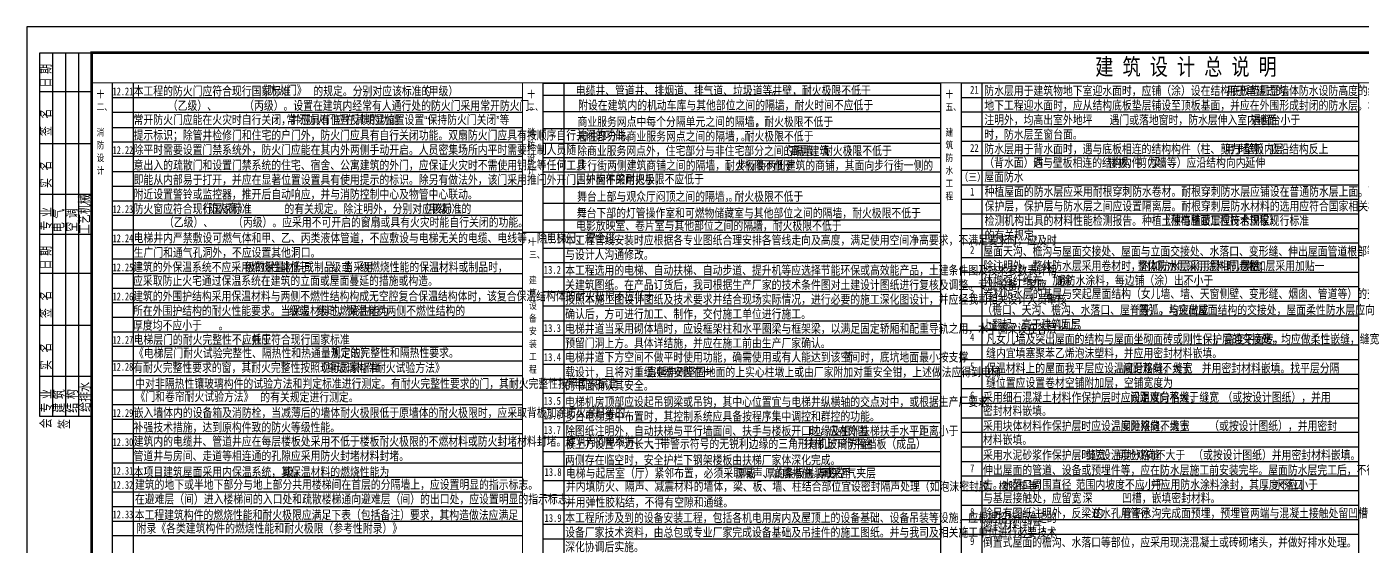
# Model space of a CAD drawing. Extents: x -446699 to 757189, y -606167 to -103070.
# Drawn here: x -446699 to -395354, y -437944 to -417956 of the extents above; entities that cross this region are included whole.
import ezdxf

# ---------------------------------------------------------------- set-up
doc = ezdxf.new("R2010")
doc.units = 0
doc.header["$LTSCALE"] = 1000
doc.header["$MEASUREMENT"] = 0
doc.linetypes.add('CONTINOUS', pattern=[0])
for name, color, linetype in [('14', 14, 'Continuous'), ('DOTE', 1, 'Continuous'), ('PUB_TEXT', 7, 'Continuous'), ('PUB_TITLE', 4, 'Continuous'), ('text', 7, 'Continuous'), ('辅助线', 8, 'CONTINOUS')]:
    doc.layers.add(name, color=color, linetype=linetype)
doc.styles.add('-黑体', font='', dxfattribs={"width": 0.8})
doc.styles.add('HZTXT', font='romane.shx', dxfattribs={"width": 0.7, "bigfont": 'hztxt.shx'})
doc.styles.get('-黑体').set_extended_font_data('SimHei')

# ---------------------------------------------------------------- blocks, each defined once
blk = doc.blocks.new('A$Cab9302f2')
at = {"layer": '14', "color": 14}
for p, q in [((0, 460), (0, 14460)), ((0, 14460), (2000, 14460)), ((500, 460), (500, 14460)), ((1000, 460), (1000, 14460)), ((1500, 460), (1500, 14460)), ((2000, 460), (2000, 14460)), ((2000, 12960), (0, 12960)), ((2000, 10960), (0, 10960)), ((2000, 9004), (0, 9004)), ((2000, 7460), (0, 7460)), ((2000, 5960), (0, 5960)), ((2000, 3960), (0, 3960)), ((2000, 2004), (0, 2004)), ((2000, 460), (0, 460))]:
    blk.add_line(p, q, dxfattribs=at)
at = {"layer": '14', "color": 14, "style": 'HZTXT', "width": 0.85}
for s, p in [('日 期', (462, 13120)), ('签  名', (466, 11253)), ('实  名', (466, 9253)), ('工艺机械', (1953, 7485)), ('专 业', (472, 7612)), ('电 气', (957, 7554)), ('空 调', (1460, 7572)), ('日 期', (462, 6120)), ('签  名', (466, 4253)), ('实  名', (466, 2253)), ('给排水', (1970, 644)), ('专 业', (480, 612)), ('建 筑', (967, 606)), ('结 构', (1470, 611)), ('会', (470, 11)), ('签', (1174, -13))]:
    blk.add_text(s, height=450, rotation=90, dxfattribs=at).set_placement(p)
blk = doc.blocks.new('$titleblk$00000206')
at = {"layer": '14', "color": 14}
for p, q in [((-140, 20), (0, 20)), ((-140, 0), (-140, 20)), ((-124.56, 0), (-124.56, 20)), ((-105, 0), (-105, 20)), ((-85, 0), (-85, 20)), ((-70, 0), (-70, 20)), ((-54.56, 0), (-54.56, 20)), ((-35, 0), (-35, 20)), ((-15, 0), (-15, 20)), ((0, 20), (0, 0)), ((-140, 15), (0, 15)), ((-140, 10), (0, 10)), ((-140, 5), (0, 5)), ((-140, 0), (0, 0))]:
    blk.add_line(p, q, dxfattribs=at)
at = {"layer": '14', "color": 14, "style": 'HZTXT', "width": 0.85}
for s, p in [('会', (-144.49, 15.3)), ('专 业', (-138.47, 15.2)), ('实  名', (-122.07, 15.34)), ('签  名', (-102.07, 15.34)), ('日 期', (-83.4, 15.38)), ('电 气', (-69.06, 10.43)), ('专 业', (-68.48, 15.28)), ('实  名', (-52.07, 15.34)), ('签  名', (-32.07, 15.34)), ('日 期', (-13.4, 15.38)), ('签', (-144.73, 8.26)), ('建 筑', (-138.53, 10.33)), ('结 构', (-138.49, 5.3)), ('空 调', (-68.88, 5.4)), ('给排水', (-138.16, 0.3)), ('工艺机械', (-69.75, 0.47))]:
    blk.add_text(s, height=4.5, dxfattribs=at).set_placement(p)

msp = doc.modelspace()

# ---------------------------------------------------------------- linework, layer by layer
for points in [[(-446699.4, -477356.4), (-362599.4, -477356.4), (-362599.4, -417956.4), (-446699.4, -417956.4)], [(-363599.4, -418956.4), (-444199.4, -418956.4), (-444199.4, -476356.4), (-363599.4, -476356.4)]]:
    msp.add_lwpolyline(points, close=True)
at = {"layer": 'PUB_TITLE'}
msp.add_lwpolyline([(-446699.4, -477356.4), (-362599.4, -477356.4), (-362599.4, -417956.4), (-446699.4, -417956.4)], close=True, dxfattribs=at)
msp.add_lwpolyline([(-446699.4, -477356.4), (-362599.4, -477356.4), (-362599.4, -417956.4), (-446699.4, -417956.4)], close=True, dxfattribs=at)
at = {"layer": 'PUB_TITLE', "const_width": 100}
msp.add_lwpolyline([(-444199.4, -476356.4), (-363599.4, -476356.4), (-363599.4, -418956.4), (-444199.4, -418956.4)], close=True, dxfattribs=at)
msp.add_lwpolyline([(-444199.4, -476356.4), (-363599.4, -476356.4), (-363599.4, -418956.4), (-444199.4, -418956.4)], close=True, dxfattribs=at)
at = {"layer": '辅助线'}
for p, q in [((-443399.4, -476356.4), (-443399.4, -420132.8)), ((-442590.7, -476356.4), (-442590.7, -420116.4)), ((-426838.7, -420132.8), (-411563.7, -420132.8)), ((-426838.7, -476356.4), (-426838.7, -420132.8)), ((-426038.7, -476356.4), (-426038.7, -420116.4)), ((-410763.7, -420116.4), (-395488.7, -420116.4)), ((-410763.7, -476356.4), (-410763.7, -420132.8)), ((-409963.7, -476356.4), (-409963.7, -420116.4)), ((-427638.7, -420692.8), (-443399.4, -420692.8)), ((-411563.7, -420599.5), (-426830.1, -420599.5)), ((-410763.7, -420676.4), (-395488.7, -420676.4)), ((-427638.7, -421252.8), (-443399.4, -421252.8)), ((-411563.7, -421236.4), (-426830.1, -421236.4)), ((-410763.7, -421236.4), (-395488.7, -421236.4)), ((-443399.4, -421829.2), (-427638.7, -421829.2)), ((-426830.1, -421873.3), (-411563.7, -421873.3)), ((-410763.7, -421796.4), (-395488.7, -421796.4)), ((-443399.4, -422389.2), (-427638.7, -422389.2)), ((-426830.1, -422433.3), (-411563.7, -422433.3)), ((-410763.7, -422356.4), (-395488.7, -422356.4)), ((-427638.7, -422949.2), (-443399.4, -422949.2)), ((-426830.1, -422993.3), (-411563.7, -422993.3)), ((-410763.7, -422916.4), (-395488.7, -422916.4)), ((-427638.7, -423541.4), (-443399.4, -423541.4)), ((-411563.7, -423553.3), (-426830.1, -423553.3)), ((-410763.7, -423476.4), (-395488.7, -423476.4)), ((-427638.7, -424101.4), (-443399.4, -424101.4)), ((-410763.7, -424036.4), (-395488.7, -424036.4)), ((-411563.7, -424113.3), (-426830.1, -424113.3)), ((-410763.7, -424596.4), (-395488.7, -424596.4)), ((-427638.7, -424661.4), (-443399.4, -424661.4)), ((-426830.1, -424750.2), (-411563.7, -424750.2)), ((-427638.7, -425221.4), (-443399.4, -425221.4)), ((-426830.1, -425387), (-411563.7, -425387)), ((-410763.7, -425156.4), (-395488.7, -425156.4)), ((-427638.7, -425781.4), (-443399.4, -425781.4)), ((-411563.7, -425870.2), (-426830.1, -425870.2)), ((-410763.7, -425716.4), (-395488.7, -425716.4)), ((-427638.7, -426341.4), (-443399.4, -426341.4)), ((-426838.7, -426470.2), (-411563.7, -426470.2)), ((-410763.7, -426276.4), (-395488.7, -426276.4)), ((-427638.7, -426901.4), (-443399.4, -426901.4)), ((-426838.7, -427030.2), (-411563.7, -427030.2)), ((-410763.7, -426836.4), (-395488.7, -426836.4)), ((-427638.7, -427461.4), (-443399.4, -427461.4)), ((-411563.7, -427590.2), (-426838.7, -427590.2)), ((-410763.7, -427396.4), (-395488.7, -427396.4)), ((-427638.7, -428021.4), (-443399.4, -428021.4)), ((-411563.7, -428150.2), (-426838.7, -428150.2)), ((-410763.7, -427956.4), (-395488.7, -427956.4)), ((-427638.7, -428581.4), (-443399.4, -428581.4)), ((-411563.7, -428710.2), (-426838.7, -428710.2)), ((-410763.7, -428516.4), (-395488.7, -428516.4)), ((-427638.7, -429141.4), (-443399.4, -429141.4)), ((-410763.7, -429076.4), (-395488.7, -429076.4)), ((-427638.7, -429701.4), (-443399.4, -429701.4)), ((-426838.7, -429270.2), (-411563.7, -429270.2)), ((-410763.7, -429636.4), (-395488.7, -429636.4)), ((-427638.7, -430261.4), (-443399.4, -430261.4)), ((-411563.7, -429830.2), (-426838.7, -429830.2)), ((-410763.7, -430196.4), (-395488.7, -430196.4)), ((-411563.7, -430390.2), (-426838.7, -430390.2)), ((-410763.7, -430756.4), (-395488.7, -430756.4)), ((-427638.7, -430821.4), (-443399.4, -430821.4)), ((-411563.7, -430950.2), (-426838.7, -430950.2)), ((-427638.7, -431381.4), (-443399.4, -431381.4)), ((-426838.7, -431510.2), (-411563.7, -431510.2)), ((-410763.7, -431316.4), (-395488.7, -431316.4)), ((-427638.7, -431941.4), (-443399.4, -431941.4)), ((-411563.7, -432070.2), (-426838.7, -432070.2)), ((-410763.7, -431876.4), (-395488.7, -431876.4)), ((-427638.7, -432501.4), (-443399.4, -432501.4)), ((-411563.7, -432630.2), (-426838.7, -432630.2)), ((-410763.7, -432436.4), (-395488.7, -432436.4)), ((-427638.7, -433061.4), (-443399.4, -433061.4)), ((-411563.7, -433190.2), (-426838.7, -433190.2)), ((-410763.7, -432996.4), (-395488.7, -432996.4)), ((-427638.7, -433621.4), (-443399.4, -433621.4)), ((-426838.7, -433750.2), (-411563.7, -433750.2)), ((-410763.7, -433556.4), (-395488.7, -433556.4)), ((-427638.7, -434181.4), (-443399.4, -434181.4)), ((-411563.7, -434310.2), (-426838.7, -434310.2)), ((-410763.7, -434116.4), (-395488.7, -434116.4)), ((-427638.7, -434741.4), (-443399.4, -434741.4)), ((-411563.7, -434870.2), (-426838.7, -434870.2)), ((-410763.7, -434676.4), (-395488.7, -434676.4)), ((-427638.7, -435301.4), (-443399.4, -435301.4)), ((-410763.7, -435236.4), (-395488.7, -435236.4)), ((-427638.7, -435861.4), (-443399.4, -435861.4)), ((-411563.7, -435430.2), (-426838.7, -435430.2)), ((-410763.7, -435796.4), (-395488.7, -435796.4)), ((-427638.7, -436421.4), (-443399.4, -436421.4)), ((-411563.7, -435990.2), (-426838.7, -435990.2)), ((-410763.7, -436356.4), (-395488.7, -436356.4)), ((-411563.7, -436550.2), (-426838.7, -436550.2)), ((-410763.7, -436916.4), (-395488.7, -436916.4)), ((-443399.4, -436981.4), (-427638.7, -436981.4)), ((-411563.7, -437110.2), (-426838.7, -437110.2)), ((-443399.4, -437525), (-427638.7, -437525)), ((-411563.7, -437670.2), (-426838.7, -437670.2)), ((-410763.7, -437476.4), (-395488.7, -437476.4))]:
    msp.add_line(p, q, dxfattribs=at)
at = {"layer": '辅助线', "const_width": 50}
for points in [[(-363599.4, -420116.4), (-444199.4, -420116.4)], [(-427638.7, -420116.4), (-427638.7, -476356.4)], [(-427638.7, -420116.4), (-427638.7, -472356.4)], [(-423261.7, -420116.4), (-407186.7, -420116.4)], [(-411563.7, -420116.4), (-411563.7, -476356.4)], [(-395488.7, -420116.4), (-395488.7, -476356.4)], [(-427638.7, -425870.2), (-411563.7, -425870.2)]]:
    msp.add_lwpolyline(points, dxfattribs=at)

# ---------------------------------------------------------------- block references
at = {"layer": 'DOTE'}
msp.add_blockref('A$Cab9302f2', (-446199.4, -433416.3), dxfattribs=at)
at = {"layer": 'PUB_TITLE', "xscale": 100.0000000000007, "yscale": 100.0000000000007, "zscale": 100.0000000000007, "rotation": 90}
msp.add_blockref('$titleblk$00000206', (-444199.4, -418956.4), dxfattribs=at)

# ---------------------------------------------------------------- texts
at = {"layer": 'PUB_TEXT', "style": 'HZTXT', "width": 0.8}
for s, p in [('本工程的防火门应符合现行国家标准', (-442588.9, -420634.1)), ('的规定。分别对应该标准的', (-435678.2, -420634.1)), ('（甲级）', (-431622.7, -420634.1)), ('电缆井、管道井、排烟道、排气道、垃圾道等井壁，耐火极限不低于', (-425591.5, -420616.4)), ('。', (-418070.3, -420616.4)), ('防水层用于建筑物地下室迎水面时，应铺（涂）设在结构底板垫层至墙体防水设防高度的结构基面上', (-409885.2, -420622.3)), ('用于单建式的', (-400580.7, -420622.3)), ('（乙级）、', (-441274.4, -421194.1)), ('（丙级）。设置在建筑内经常有人通行处的防火门采用常开防火门。', (-438338.9, -421194.1)), ('附设在建筑内的机动车库与其他部位之间的隔墙，耐火时间不应低于', (-425498.2, -421176.4)), ('地下工程迎水面时，应从结构底板垫层铺设至顶板基面，并应在外围形成封闭的防水层。地下室侧室防水设防高度除', (-409885.2, -421182.3)), ('常开防火门应能在火灾时自行关闭，并应具有信号反馈的功能', (-442588.9, -421737.7)), ('常闭防火门应在其明显位置设置“保持防火门关闭”等', (-436710.1, -421737.7)), ('商业服务网点中每个分隔单元之间的隔墙，耐火极限不低于', (-425524.8, -421813.3)), ('。', (-417923.6, -421176.4)), ('注明外，均高出室外地坪', (-409885.2, -421742.3)), ('遇门或落地窗时，防水层伸入室内地面', (-405071.8, -421742.3)), ('遇窗台小于', (-399631.4, -421742.3)), ('提示标识；除管井检修门和住宅的户门外，防火门应具有自行关闭功能。双扇防火门应具有按顺序自行关闭的功能。', (-442588.9, -422330.6)), ('居住部分与商业服务网点之间的隔墙，耐火极限不低于', (-425524.8, -422373.3)), ('。', (-418683.4, -421813.3)), ('时，防水层至窗台面。', (-409885.2, -422302.3)), ('除平时需要设置门禁系统外，防火门应能在其内外两侧手动开启。人员密集场所内平时需要控制人员随', (-442588.9, -422890.6)), ('除商业服务网点外，住宅部分与非住宅部分之间的隔墙，耐火极限不低于', (-425538.2, -422933.3)), ('。', (-419243.4, -422373.3)), ('（高层建筑', (-417737, -422933.3)), ('）。', (-415150.3, -422933.3)), ('防水层用于背水面时，遇与底板相连的结构构件（柱、剪力墙等）应沿结构反上', (-409885.2, -422862.3)), ('用于壁板内层', (-400646.3, -422862.3)), ('（背水面）时', (-409885.2, -423386.2)), ('遇与壁板相连的结构构件（梁、', (-408005.2, -423386.2)), ('楼板、剪力墙等）应沿结构向内延伸', (-405134.5, -423386.2)), ('意出入的疏散门和设置门禁系统的住宅、宿舍、公寓建筑的外门，应保证火灾时不需使用钥匙等任何工具', (-442588.9, -423482.8)), ('步行街两侧建筑商铺之间的隔墙，耐火极限不低于', (-425524.8, -423493.3)), ('。步行街两侧建筑的商铺，其面向步行街一侧的', (-419789.9, -423493.3)), ('屋面防水', (-409885.2, -423937.9)), ('。', (-399924.3, -423386.2)), ('即能从内部易于打开，并应在显著位置设置具有使用提示的标识。除另有做法外，该门采用推闩外开门，外面不采用把手，', (-442588.9, -424042.8)), ('围护构件的耐火极限不应低于', (-425579.5, -424023.2)), ('。', (-421715.3, -424023.2)), ('附近设置警铃或监控器，推开后自动响应，并与消防控制中心及物管中心联动。', (-442588.9, -424602.8)), ('舞台上部与观众厅闷顶之间的隔墙，耐火极限不低于', (-425538.2, -424690.2)), ('。', (-419723.2, -424690.2)), ('种植屋面的防水层应采用耐根穿刺防水卷材。耐根穿刺防水层应铺设在普通防水层上面。耐根穿刺防水层表面应设置', (-409872.5, -424501.9)), ('防火窗应符合现行国家标准', (-442588.9, -425162.8)), ('的有关规定。除注明外，分别对应该标准的', (-436790.5, -425162.8)), ('（甲级）、', (-431627.9, -425162.8)), ('舞台下部的灯管操作室和可燃物储藏室与其他部位之间的隔墙，耐火极限不低于', (-425551.5, -425327)), ('保护层，保护层与防水层之间应设置隔离层。耐根穿刺层防水材料的选用应符合国家相关标准的规定并具有相关权威', (-409872.5, -425061.9)), ('（乙级）、', (-441421.7, -425679.8)), ('（丙级）。应采用不可开启的窗扇或具有火灾时能自行关闭的功能。', (-438768.3, -425679.8)), ('电影放映室、卷片室与其他部位之间的隔墙，耐火极限不低于', (-425578.2, -425810.2)), ('。', (-417093.2, -425327)), ('检测机构出具的材料性能检测报告。种植土层与植被层应符合国家现行标准', (-409872.5, -425621.9)), ('电梯井内严禁敷设可燃气体和甲、乙、丙类液体管道，不应敷设与电梯无关的电缆、电线等，除电梯门、安全逃', (-442588.9, -426282.8)), ('本工程管线安装时应根据各专业图纸合理安排各管线走向及高度，满足使用空间净高要求，不满足要求时，应及时', (-425999.3, -426368)), ('。', (-418810.9, -425810.2)), ('的有关规定。', (-409872.5, -426181.9)), ('生广门和通气孔洞外，不应设置其他洞口。', (-442588.9, -426842.8)), ('与设计人沟通修改。', (-425999.3, -426928)), ('屋面天沟、檐沟与屋面交接处、屋面与立面交接处、水落口、变形缝、伸出屋面管道根部等部位应设置防水层附加层，', (-409919.6, -426795.9)), ('建筑的外保温系统不应采用燃烧性能低于', (-442610.2, -427402.8)), ('级的保温材料或制品。当采用', (-438299.5, -427402.8)), ('级或', (-434984.3, -427402.8)), ('级燃烧性能的保温材料或制品时，', (-433877.7, -427402.8)), ('本工程选用的电梯、自动扶梯、自动步道、提升机等应选择节能环保或高效能产品，土建条件图及技术参数表详相', (-425999.3, -427528)), ('除注明外，整体防水层采用卷材时，附加防水层采用层相同卷材；', (-409919.6, -427355.9)), ('整体防水层采用涂料时，附加层采用加贴一', (-403986.9, -427355.9)), ('层胎', (-400053.8, -427355.9)), ('应采取防止火宅通过保温系统在建筑的立面或屋面蔓延的措施或构造。', (-442610.2, -427931.8)), ('关建筑图纸。在产品订货后，我司根据生产厂家的技术条件图对土建设计图纸进行复核及调整。专业设备厂家应', (-425999.3, -428088)), ('体增强纤维布、加涂', (-409919.6, -427915.9)), ('遍防水涂料，每边铺（涂）出不小于', (-407133, -427915.9)), ('建筑的外围护结构采用保温材料与两侧不燃性结构构成无空腔复合保温结构体时，该复合保温结构体的耐火极限不应低于', (-442610.2, -428522.8)), ('卷材防水层的基层与突起屋面结构（女儿墙、墙、天窗侧壁、变形缝、烟囱、管道等）的交接处、基层的转角处', (-409915.3, -428433.4)), ('。', (-402213.3, -427915.9)), ('所在外围护结构的耐火性能要求。当保温材料的燃烧性能为', (-442610.2, -429082.8)), ('级或', (-436620, -429082.8)), ('级时，保温材料两侧不燃性结构的', (-435513.3, -429082.8)), ('按照本施工图设计图纸及技术要求并结合现场实际情况，进行必要的施工深化图设计，并应经我司相关设计人员审核', (-425999.3, -428648)), ('（檐口、天沟、檐沟、水落口、屋脊等），均应做成', (-409961.3, -429050.3)), ('圆弧。与突出屋面结构的交接处，屋面柔性防水层应向', (-403940.8, -429050.3)), ('确认后，方可进行加工、制作，交付施工单位进行施工。', (-425999.3, -429208)), ('上翻起，高于建筑面层', (-409961.3, -429610.3)), ('以上。', (-407055, -429610.3)), ('厚度均不应小于', (-442610.2, -429642.8)), ('。', (-439316.9, -429642.8)), ('电梯井道当采用砌体墙时，应设框架柱和水平圈梁与框架梁，以满足固定轿厢和配重导轨之用，水平圈梁设在各层', (-425999.3, -429768)), ('电梯层门的耐火完整性不应低于', (-442588.9, -430193.3)), ('，并应符合现行国家标准', (-438438.5, -430193.3)), ('预留门洞上方。具体详结施，并应在施工前由生产厂家确认。', (-425999.3, -430328)), ('凡女儿墙及突出屋面的结构与屋面坐砌面砖或刚性保护层的交接处，均应做柔性嵌缝，缝宽', (-409814.8, -430171.3)), ('，高度平面砖，', (-401038.9, -430171.3)), ('规定的完整性和隔热性要求。', (-435002.9, -430698)), ('电梯井道下方空间不做平时使用功能，确需使用或有人能达到该空间时，底坑地面最小按支撑', (-425999.3, -430869.9)), ('荷', (-415309.1, -430869.9)), ('缝内宜填塞聚苯乙烯泡沫塑料，并应用密封材料嵌填。', (-409814.8, -430713.7)), ('有耐火完整性要求的窗，其耐火完整性按照现行国家标准', (-442604.5, -431273.4)), ('载设计，且将对重缓冲器安装在一', (-425999.3, -431444.2)), ('直延伸到坚固地面的上实心柱墩上或由厂家附加对重安全钳，上述做法应得到电梯', (-422863.2, -431444.2)), ('保温材料上的屋面我平层应设温度分格缝，缝宽', (-409814.8, -431291.3)), ('，间距双向不大于', (-404937, -431291.3)), ('并用密封材料嵌填。找平层分隔', (-401523.6, -431291.3)), ('中对非隔热性镶玻璃构件的试验方法和判定标准进行测定。有耐火完整性要求的门，其耐火完整性按照国家标准', (-442525.4, -431883.6)), ('的书面确认其安全。', (-425999.3, -431962.6)), ('缝位置应设置卷材空铺附加层，空铺宽度为', (-409814.8, -431851.3)), ('的有关规定进行测定。', (-437719.4, -432406.5)), ('电梯机房顶部应设起吊钢梁或吊钩，其中心位置宜与电梯井纵横轴的交点对中，或根据生产厂要求。', (-425999.3, -432585.9)), ('采用细石混凝土材料作保护层时应设温度分格缝，缝宽', (-409934.2, -432411.3)), ('间距双向不大于', (-404285.6, -432411.3)), ('（或按设计图纸），并用', (-400725.6, -432411.3)), ('嵌入墙体内的设备箱及消防栓，当减薄后的墙体耐火极限低于原墙体的耐火极限时，应采取背板加涂防火涂料等的', (-442588.9, -433003.6)), ('多台电梯集中布置时，其控制系统应具备按程序集中调控和群控的功能。', (-425999.3, -433145.9)), ('密封材料嵌填。', (-409934.2, -432932.5)), ('补强技术措施，达到原构件致的防火等级性能。', (-442588.9, -433563.6)), ('除图纸注明外，自动扶梯与平行墙面间、扶手与楼板开口边缘及相邻扶梯扶手水平距离小于', (-425999.3, -433705.9)), ('时，应在外盖', (-416624.9, -433705.9)), ('采用块体材料作保护层时应设温度分格缝，缝宽', (-409934.2, -433511.4)), ('，间距双向不大于', (-405019.7, -433511.4)), ('（或按设计图纸），并用密封', (-401238.2, -433511.4)), ('建筑内的电缆井、管道井应在每层楼板处采用不低于楼板耐火极限的不燃材料或防火封堵材料封堵。建筑内的电缆井、', (-442588.9, -434107.2)), ('板上方设置个边长大于', (-425999.3, -434206)), ('、带警示符号的无锐利边缘的三角形有机玻璃防撞档板（成品）', (-422721.1, -434206)), ('扶梯上下行平台', (-416798.9, -434206)), ('材料嵌填。', (-409934.2, -434044.7)), ('管道井与房间、走道等相连通的孔隙应采用防火封堵材料封堵。', (-442588.9, -434667.2)), ('采用水泥砂浆作保护层时应设温度分格缝', (-409934.2, -434631.4)), ('缝宽', (-405981.6, -434631.4)), ('间地双向不大于', (-404808.2, -434631.4)), ('（或按设计图纸）并用密封材料嵌填。', (-401856.3, -434631.4)), ('两侧存在临空时，安全护栏下钢架楼板由扶梯厂家体深化完成。', (-425999.3, -434825.9)), ('伸出屋面的管道、设备或预埋件等，应在防水层施工前安装完毕。屋面防水层完工后，不得在其上凿孔打洞或重物冲', (-409934.2, -435211.3)), ('本项目建筑屋面采用内保温系统，其保温材料的燃烧性能为', (-442588.9, -435282.6)), ('建筑的地下或半地下部分与地上部分共用楼梯间在首层的分隔墙上，应设置明显的指示标志。', (-442538.4, -435770.8)), ('级。', (-436820, -435282.6)), ('电梯与起居室（厅）紧邻布置，必须采取隔声、减震措施。可采用', (-425967.6, -435332.8)), ('厚或', (-419442.4, -435332.8)), ('厚的条板拼装成', (-418318, -435332.8)), ('厚的空气夹层', (-416320, -435332.8)), ('击。水落口周围直径', (-409934.2, -435771.3)), ('范围内坡度不应小于', (-406369.5, -435771.3)), ('，并应用防水涂料涂封，其厚度不应小于', (-403860.2, -435771.3)), ('。水落口', (-399126.3, -435771.3)), ('并内填防火、隔声、减震材料的墙体，梁、板、墙、柱结合部位宜设密封隔声处理（如泡沫密封胶、橡胶垫等）', (-425971.6, -435843.5)), ('与基层接触处，应留宽', (-409934.2, -436288.7)), ('、深', (-406480.7, -436288.7)), ('凹槽，嵌填密封材料。', (-404587.4, -436288.7)), ('在避难层（间）进入楼梯间的入口处和疏散楼梯通向避难层（间）的出口处，应设置明显的指示标志。', (-442538.4, -436330.8)), ('并用弹性胶粘结，不得有空隙和通缝。', (-425969.6, -436451.6)), ('本工程建筑构件的燃烧性能和耐火极限应满足下表（包括备注）要求，其构造做法应满足', (-442548.8, -436937.5)), ('本工程所涉及到的设备安装工程，包括各机电用房内及屋顶上的设备基础、设备吊装等设施，应根据招标所确定的', (-425999.3, -437048)), ('除另有图纸注明外，反梁过水孔用管径', (-409934.2, -436869.1)), ('的', (-405695.1, -436869.1)), ('管平水沟完成面预埋，预埋管两端与混凝土接触处留凹槽，并用', (-404588.4, -436869.1)), ('设备厂家技术资料，由总包或专业厂家完成设备基础及吊挂件的施工图纸。并与我司及相关施工单位进行必要技术', (-425999.3, -437608)), ('密封材料封严。', (-409934.2, -437384.7)), ('深化协调后实施。', (-425999.3, -438168)), ('倒置式屋面的檐沟、水落口等部位，应采用现浇混凝土或砖砌堵头，并做好排水处理。', (-409934.2, -437989.1))]:
    msp.add_text(s, height=350, dxfattribs=at).set_placement(p)
at = {"layer": 'PUB_TITLE', "style": '-黑体', "width": 0.8}
msp.add_text('建 筑 设 计 总 说 明', height=640, dxfattribs=at).set_placement((-405619.5, -419817.3))
at = {"layer": 'text', "style": '-黑体'}
for s, height, width, p in [('十', 262.9, 0.8, (-444011.9, -420682.2)), ('12.21', 301.69, 0.7, (-443395.1, -420596.5)), ('十', 262.9, 0.8, (-427451.2, -420682.2)), ('十', 262.9, 0.8, (-411376.2, -420682.2)), ('21', 301.69, 0.8, (-410432.5, -420532.9)), ('二、', 262.87, 0.8, (-444011.9, -421172.2)), ('二、', 262.87, 0.8, (-427451.2, -421172.2)), ('五、', 262.87, 0.8, (-411376.2, -421172.2)), ('消', 262.9, 0.8, (-444011.9, -422152.2)), ('消', 262.9, 0.8, (-427451.2, -422152.2)), ('建', 262.9, 0.8, (-411376.2, -422152.2)), ('防', 262.9, 0.8, (-444011.9, -422642.2)), ('12.22', 301.69, 0.7, (-443395.1, -422852.9)), ('防', 262.9, 0.8, (-427451.2, -422642.2)), ('筑', 262.9, 0.8, (-411376.2, -422642.2)), ('22', 301.69, 0.8, (-410432.5, -422772.9)), ('设', 262.9, 0.8, (-444011.9, -423132.2)), ('设', 262.9, 0.8, (-427451.2, -423132.2)), ('防', 262.9, 0.8, (-411376.2, -423132.2)), ('计', 262.9, 0.8, (-444011.9, -423622.2)), ('计', 262.9, 0.8, (-427451.2, -423622.2)), ('水', 262.9, 0.8, (-411376.2, -423622.2)), ('（三）', 301.69, 0.8, (-410841.8, -423892.9)), ('工', 262.9, 0.8, (-411376.2, -424112.2)), ('程', 262.9, 0.8, (-411376.2, -424602.2)), ('1', 301.7, 0.8, (-410432.5, -424452.9)), ('12.23', 301.69, 0.7, (-443395.1, -425125.1)), ('12.24', 301.69, 0.7, (-443395.1, -426245.1)), ('十', 262.9, 0.8, (-427385.8, -426365.5)), ('13.1', 301.69, 0.8, (-426819.4, -426286.6)), ('三、', 262.87, 0.8, (-427385.8, -426855.5)), ('2', 301.7, 0.8, (-410432.5, -426692.9)), ('12.25', 301.69, 0.7, (-443395.1, -427365.1)), ('13.2', 301.69, 0.8, (-426819.4, -427458.7)), ('建', 262.9, 0.8, (-427385.8, -427835.5)), ('12.26', 301.69, 0.7, (-443395.1, -428485.1)), ('筑', 262.9, 0.8, (-427385.8, -428325.5)), ('3', 301.7, 0.8, (-410432.5, -428372.9)), ('设', 262.9, 0.8, (-427385.8, -428815.5)), ('备', 262.9, 0.8, (-427385.8, -429305.5)), ('安', 262.9, 0.8, (-427385.8, -429795.5)), ('13.3', 301.69, 0.8, (-426819.4, -429698.7)), ('12.27', 301.69, 0.7, (-443395.1, -430155.7)), ('装', 262.9, 0.8, (-427385.8, -430285.5)), ('4', 301.7, 0.8, (-410432.5, -430052.9)), ('工', 262.9, 0.8, (-427385.8, -430775.5)), ('13.4', 301.69, 0.8, (-426819.4, -430818.7)), ('12.28', 301.69, 0.7, (-443395.1, -431189.4)), ('程', 262.9, 0.8, (-427385.8, -431265.5)), ('5', 301.7, 0.8, (-410432.5, -431172.9)), ('13.5', 301.69, 0.8, (-426819.4, -432498.7)), ('6', 301.7, 0.8, (-410432.5, -432292.9)), ('12.29', 301.69, 0.7, (-443395.1, -432966)), ('13.6', 301.69, 0.8, (-426819.4, -433058.7)), ('13.7', 301.69, 0.8, (-426819.4, -433618.7)), ('12.30', 301.69, 0.7, (-443395.1, -434086)), ('12.31', 301.69, 0.7, (-443395.1, -435189.6)), ('7', 301.7, 0.8, (-410432.5, -435092.9)), ('13.8', 301.69, 0.8, (-426792.4, -435236.9)), ('12.32', 301.69, 0.7, (-443395.1, -435733.1)), ('12.33', 301.69, 0.7, (-443395.1, -436869.6)), ('13.9', 301.69, 0.8, (-426792.4, -437005.5)), ('8', 301.7, 0.8, (-410432.5, -436772.9)), ('9', 301.7, 0.8, (-410432.5, -437892.9))]:
    msp.add_text(s, height=height, dxfattribs=dict(at, width=width)).set_placement(p)
at = {"layer": 'text', "color": 4, "style": 'HZTXT', "width": 0.8}
for s, p in [('《防火门》', (-437828.5, -420604.3)), ('《防火窗》', (-440106.6, -425147.7)), ('《种植屋面工程技术规程》', (-403096.3, -425603.3)), ('《电梯层门耐火试验完整性、隔热性和热通量测定法》', (-442574.2, -430713.6)), ('《镶玻璃构件耐火试验方法》', (-435540, -431280)), ('《门和卷帘耐火试验方法》', (-442516.9, -432390.4)), ('附录《各类建筑构件的燃烧性能和耐火极限（参考性附录）》', (-442472.1, -437452.8))]:
    msp.add_text(s, height=350, dxfattribs=at).set_placement(p)

doc.saveas('drawing.dxf')
